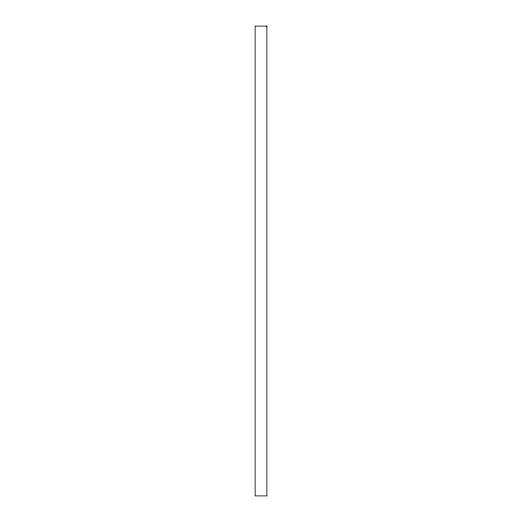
<?xml version="1.0" encoding="UTF-8"?>
<svg xmlns="http://www.w3.org/2000/svg" width="522" height="522" viewBox="0 0 522 522"><rect width="100%" height="100%" fill="white"/><g stroke="black" fill="none" stroke-linecap="round" stroke-linejoin="round"><path stroke-width="0.78" d="M266.873 26.1L255.127 26.1L255.127 495.9L266.873 495.9L266.873 26.1"/></g></svg>
